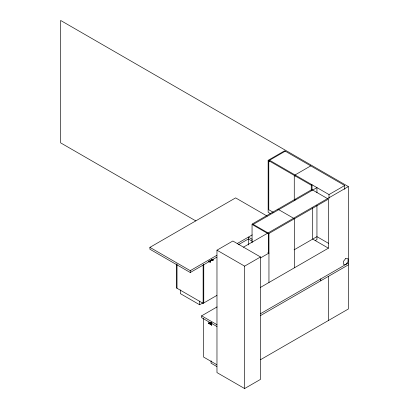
<?xml version="1.0" encoding="UTF-8"?>
<svg xmlns="http://www.w3.org/2000/svg" width="409" height="409" viewBox="0 0 409 409"><rect width="100%" height="100%" fill="white"/><g stroke="black" fill="none" stroke-linecap="round" stroke-linejoin="round"><path stroke-width="0.61" d="M209.694 260.763L208.973 261.131L208.973 261.622L210.088 262.266L210.17 260.896M210.17 261.382L210.287 262.154M211.601 324.475L211.862 323.401M209.326 323.176L209.73 323.872L209.326 323.176L211.341 322.967C211.683 324.337 210.298 323.652 210.451 324.521L211.77 325.048L211.494 324.409L211.862 322.911M211.172 324.153L211.341 322.967M211.397 323.284L211.473 322.507M209.602 261.55L208.973 261.622M270.349 213.57L268.151 212.302L268.151 160.318L284.628 150.803L344.721 185.502L344.721 189.321M285.262 151.172L268.785 160.686L268.785 209.725L273.125 212.23M209.071 261.663L190.262 272.522L149.914 249.229L149.914 247.363L235.615 197.884L267.118 216.075M310.748 165.885L295.032 174.96L295.032 176.233M268.151 160.318L311.254 185.205L312.021 184.766L312.021 189.863M252.051 242.788L252.051 224.439L252.69 224.071M253.243 224.388L316.944 187.608L316.944 192.705M216.974 250.185L232.854 241.013L260.502 256.975L260.502 379.378L244.623 388.55L216.974 372.589L216.974 250.185L244.623 266.147L260.502 256.975M149.914 247.363L190.262 270.661L216.821 255.323M237.292 243.503L252.22 234.884M212.026 259.94L212.225 259.332L213.125 259.853L213.125 260.339L210.384 260.502M210.18 261.024L216.821 257.189M238.396 244.73L248.36 238.979L252.23 241.213M211.627 259.889L213.125 259.853M208.973 261.131L210.287 261.663M269.551 161.519L269.551 160.246L329.01 194.572L344.721 185.502M243.473 247.143L348.376 186.581L348.376 308.984L260.574 359.675M260.589 257.91L268.953 253.079L267.869 252.45M294.066 249.858L316.944 236.647L328.458 243.299M180.323 289.93L180.323 293.611L199.643 304.766L202.946 302.859M176.371 263.851L176.371 287.895L203.13 303.345L216.918 295.385M315.293 240.543L316.944 239.592L316.944 205.441M210.41 322.752L201.642 317.686L201.642 315.825L217.077 306.914M260.282 287.512L328.412 248.176L328.412 199.132L268.319 233.83L268.319 253.447M209.73 323.872L208.636 323.473L208.636 322.982L211.397 322.793M208.636 323.473L209.122 323.468M208.636 322.982L209.73 323.381M210.451 324.521L210.834 324.536M210.451 324.03L211.77 324.557M260.589 313.667L348.376 262.982M260.589 315.528L348.376 264.848M211.341 323.458L209.326 323.667M210.916 323.33L209.464 323.478M211.494 259.73L212.429 259.659L212.429 260.15M212.026 259.449L212.429 259.659M211.494 324.899L211.77 325.048M348.376 186.581L60.624 20.45L60.624 142.853L195.845 220.921M327.87 198.82L311.852 189.571L252.394 223.897L268.411 233.15M294.863 199.377L295.712 199.868M277.875 209.188L293.897 218.437M328.412 248.176L312.701 239.101L312.701 207.895M252.051 224.439L267.777 233.519M252.23 239.352L248.36 237.118L248.36 244.96M201.642 315.825L216.985 324.685M211.504 323.381L216.985 326.546M216.734 364.654L203.554 357.042L203.554 318.442M216.877 366.551L211.07 363.197L211.07 360.743M329.01 194.572L329.01 198.396M328.412 276.372L328.412 320.508M320.768 278.923L320.768 280.784M311.254 185.205L311.254 190.303M294.439 218.749L294.439 267.788M294.265 175.4L294.265 200.236M268.953 233.462L268.953 282.501M244.623 266.147L244.623 388.55M212.971 259.94L212.971 260.426M211.565 324.674L211.565 325.165M210.604 323.943L210.604 324.434M210.088 261.775L210.088 262.266M209.531 323.499L209.531 323.989M209.122 261.044L209.122 261.535M208.789 322.895L208.789 323.386M203.764 264.378L203.764 302.977M203.13 264.746L203.13 303.345M199.643 301.09L199.643 304.766M190.262 270.661L190.262 272.522M177.01 264.219L177.01 288.263M345.763 258.468L343.494 261.3L343.494 264.342L345.763 264.551L348.039 261.719L348.039 258.677L345.763 258.468"/></g></svg>
